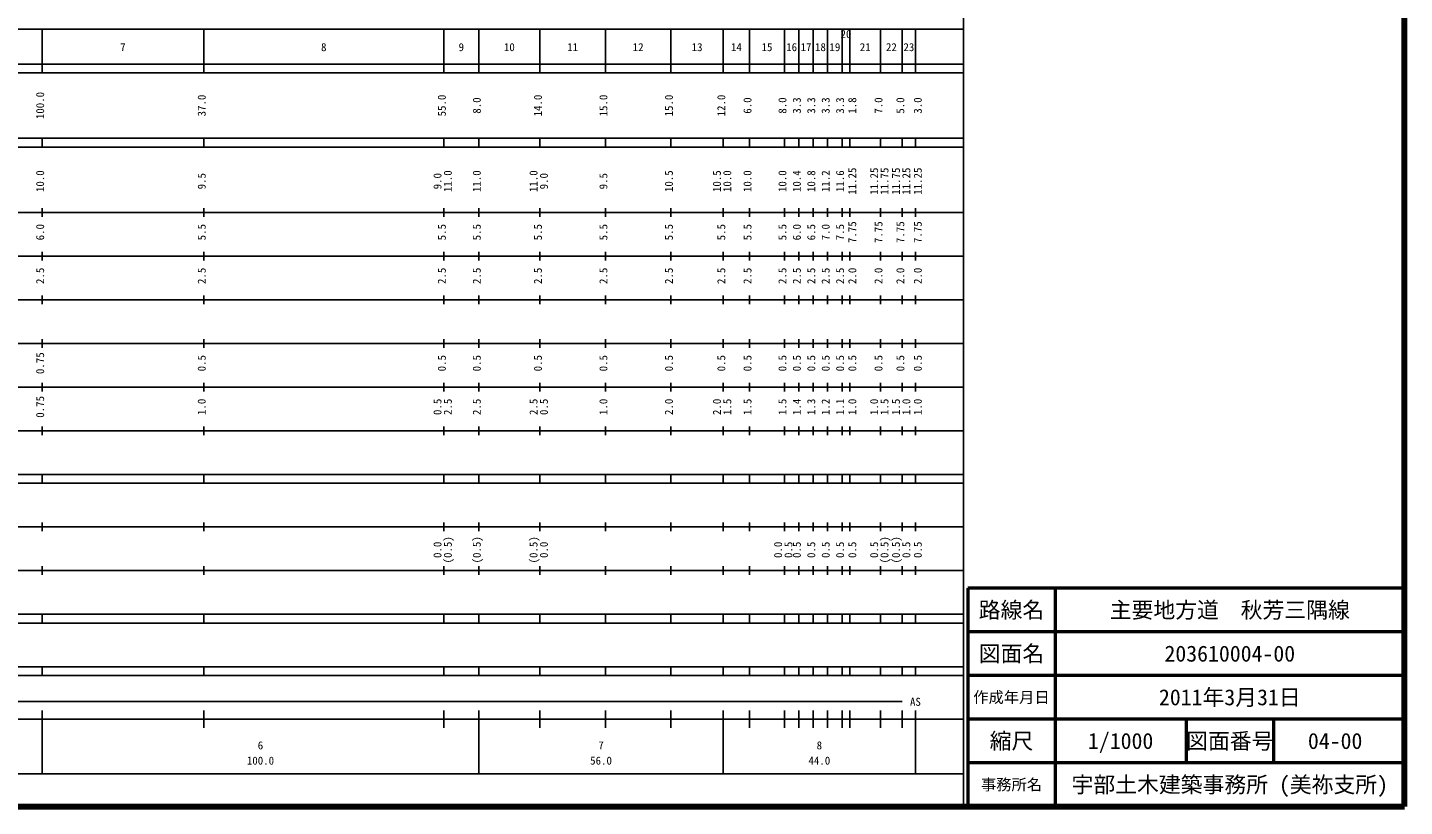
# Model space of a CAD drawing. Units: millimetres on the paper, enlarged 1000 times. Extents: x 40000 to 680000, y 20000 to 380000.
# Drawn here: x 364656 to 680000, y 20000 to 198357 of the extents above; entities that cross this region are included whole.
import ezdxf
from ezdxf.enums import TextEntityAlignment as Align

# ---------------------------------------------------------------- set-up
doc = ezdxf.new("R2010")
doc.units = ezdxf.units.MM
doc.header["$LTSCALE"] = 1000
for name, color, linetype, lineweight in [('S-TTL', 2, 'Continuous', 140), ('S-TTL-BAND', 7, 'Continuous', 25), ('S-TTL-FRAM', 2, 'Continuous', 50), ('S-TTL-LINE', 7, 'Continuous', 50), ('S-TTL-TXT', 7, 'Continuous', 13)]:
    doc.layers.add(name, color=color, linetype=linetype, lineweight=lineweight)
doc.styles.add('ＭＳ ゴシック', font='')
doc.styles.get('ＭＳ ゴシック').set_extended_font_data('MS Gothic')

msp = doc.modelspace()

# ---------------------------------------------------------------- linework, layer by layer
at = {"layer": 'S-TTL'}
for p, q in [((680000, 20000), (680000, 380000)), ((40000, 20000), (680000, 20000))]:
    msp.add_line(p, q, dxfattribs=at)
at = {"layer": 'S-TTL-BAND'}
for p, q in [((579000, 20000), (579000, 370000)), ((68000, 198000), (579000, 198000)), ((368000, 188000), (368000, 198000)), ((405000, 188000), (405000, 198000)), ((460000, 188000), (460000, 198000)), ((468000, 188000), (468000, 198000)), ((482000, 188000), (482000, 198000)), ((497000, 188000), (497000, 198000)), ((512000, 188000), (512000, 198000)), ((524000, 188000), (524000, 198000)), ((530000, 188000), (530000, 198000)), ((538000, 188000), (538000, 198000)), ((541300, 188000), (541300, 198000)), ((544600, 188000), (544600, 198000)), ((547900, 188000), (547900, 198000)), ((551200, 188000), (551200, 198000)), ((553000, 188000), (553000, 198000)), ((560000, 188000), (560000, 198000)), ((565000, 188000), (565000, 198000)), ((568000, 188000), (568000, 198000)), ((40000, 190000), (579000, 190000)), ((40000, 188000), (579000, 188000)), ((40000, 173000), (579000, 173000)), ((40000, 171000), (579000, 171000)), ((368000, 171000), (368000, 173000)), ((405000, 171000), (405000, 173000)), ((460000, 171000), (460000, 173000)), ((468000, 171000), (468000, 173000)), ((482000, 171000), (482000, 173000)), ((497000, 171000), (497000, 173000)), ((512000, 171000), (512000, 173000)), ((524000, 171000), (524000, 173000)), ((530000, 171000), (530000, 173000)), ((538000, 171000), (538000, 173000)), ((541300, 171000), (541300, 173000)), ((544600, 171000), (544600, 173000)), ((547900, 171000), (547900, 173000)), ((551200, 171000), (551200, 173000)), ((553000, 171000), (553000, 173000)), ((560000, 171000), (560000, 173000)), ((565000, 171000), (565000, 173000)), ((568000, 171000), (568000, 173000)), ((40000, 156000), (579000, 156000)), ((368000, 155000), (368000, 157000)), ((405000, 155000), (405000, 157000)), ((460000, 155000), (460000, 157000)), ((468000, 155000), (468000, 157000)), ((482000, 155000), (482000, 157000)), ((497000, 155000), (497000, 157000)), ((512000, 155000), (512000, 157000)), ((524000, 155000), (524000, 157000)), ((530000, 155000), (530000, 157000)), ((538000, 155000), (538000, 157000)), ((541300, 155000), (541300, 157000)), ((544600, 155000), (544600, 157000)), ((547900, 155000), (547900, 157000)), ((551200, 155000), (551200, 157000)), ((553000, 155000), (553000, 157000)), ((560000, 155000), (560000, 157000)), ((565000, 155000), (565000, 157000)), ((568000, 155000), (568000, 157000)), ((46000, 146000), (579000, 146000)), ((368000, 145000), (368000, 147000)), ((405000, 145000), (405000, 147000)), ((460000, 145000), (460000, 147000)), ((468000, 145000), (468000, 147000)), ((482000, 145000), (482000, 147000)), ((497000, 145000), (497000, 147000)), ((512000, 145000), (512000, 147000)), ((524000, 145000), (524000, 147000)), ((530000, 145000), (530000, 147000)), ((538000, 145000), (538000, 147000)), ((541300, 145000), (541300, 147000)), ((544600, 145000), (544600, 147000)), ((547900, 145000), (547900, 147000)), ((551200, 145000), (551200, 147000)), ((553000, 145000), (553000, 147000)), ((560000, 145000), (560000, 147000)), ((565000, 145000), (565000, 147000)), ((568000, 145000), (568000, 147000)), ((52000, 136000), (579000, 136000)), ((368000, 135000), (368000, 137000)), ((405000, 135000), (405000, 137000)), ((460000, 135000), (460000, 137000)), ((468000, 135000), (468000, 137000)), ((482000, 135000), (482000, 137000)), ((497000, 135000), (497000, 137000)), ((512000, 135000), (512000, 137000)), ((524000, 135000), (524000, 137000)), ((530000, 135000), (530000, 137000)), ((538000, 135000), (538000, 137000)), ((541300, 135000), (541300, 137000)), ((544600, 135000), (544600, 137000)), ((547900, 135000), (547900, 137000)), ((551200, 135000), (551200, 137000)), ((553000, 135000), (553000, 137000)), ((560000, 135000), (560000, 137000)), ((565000, 135000), (565000, 137000)), ((568000, 135000), (568000, 137000)), ((368000, 125000), (368000, 127000)), ((405000, 125000), (405000, 127000)), ((460000, 125000), (460000, 127000)), ((468000, 125000), (468000, 127000)), ((482000, 125000), (482000, 127000)), ((497000, 125000), (497000, 127000)), ((512000, 125000), (512000, 127000)), ((524000, 125000), (524000, 127000)), ((530000, 125000), (530000, 127000)), ((538000, 125000), (538000, 127000)), ((541300, 125000), (541300, 127000)), ((544600, 125000), (544600, 127000)), ((547900, 125000), (547900, 127000)), ((551200, 125000), (551200, 127000)), ((553000, 125000), (553000, 127000)), ((560000, 125000), (560000, 127000)), ((565000, 125000), (565000, 127000)), ((568000, 125000), (568000, 127000)), ((46000, 126000), (579000, 126000)), ((368000, 115000), (368000, 117000)), ((405000, 115000), (405000, 117000)), ((460000, 115000), (460000, 117000)), ((468000, 115000), (468000, 117000)), ((482000, 115000), (482000, 117000)), ((497000, 115000), (497000, 117000)), ((512000, 115000), (512000, 117000)), ((524000, 115000), (524000, 117000)), ((530000, 115000), (530000, 117000)), ((538000, 115000), (538000, 117000)), ((541300, 115000), (541300, 117000)), ((544600, 115000), (544600, 117000)), ((547900, 115000), (547900, 117000)), ((551200, 115000), (551200, 117000)), ((553000, 115000), (553000, 117000)), ((560000, 115000), (560000, 117000)), ((565000, 115000), (565000, 117000)), ((568000, 115000), (568000, 117000)), ((52000, 116000), (579000, 116000)), ((46000, 106000), (579000, 106000)), ((368000, 105000), (368000, 107000)), ((405000, 105000), (405000, 107000)), ((460000, 105000), (460000, 107000)), ((468000, 105000), (468000, 107000)), ((482000, 105000), (482000, 107000)), ((497000, 105000), (497000, 107000)), ((512000, 105000), (512000, 107000)), ((524000, 105000), (524000, 107000)), ((530000, 105000), (530000, 107000)), ((538000, 105000), (538000, 107000)), ((541300, 105000), (541300, 107000)), ((544600, 105000), (544600, 107000)), ((547900, 105000), (547900, 107000)), ((551200, 105000), (551200, 107000)), ((553000, 105000), (553000, 107000)), ((560000, 105000), (560000, 107000)), ((565000, 105000), (565000, 107000)), ((568000, 105000), (568000, 107000)), ((40000, 96000), (579000, 96000)), ((368000, 94000), (368000, 96000)), ((405000, 94000), (405000, 96000)), ((460000, 94000), (460000, 96000)), ((468000, 94000), (468000, 96000)), ((482000, 94000), (482000, 96000)), ((497000, 94000), (497000, 96000)), ((512000, 94000), (512000, 96000)), ((524000, 94000), (524000, 96000)), ((530000, 94000), (530000, 96000)), ((538000, 94000), (538000, 96000)), ((541300, 94000), (541300, 96000)), ((544600, 94000), (544600, 96000)), ((547900, 94000), (547900, 96000)), ((551200, 94000), (551200, 96000)), ((553000, 94000), (553000, 96000)), ((560000, 94000), (560000, 96000)), ((565000, 94000), (565000, 96000)), ((568000, 94000), (568000, 96000)), ((40000, 94000), (579000, 94000)), ((49000, 84000), (579000, 84000)), ((368000, 83000), (368000, 85000)), ((405000, 83000), (405000, 85000)), ((460000, 83000), (460000, 85000)), ((468000, 83000), (468000, 85000)), ((482000, 83000), (482000, 85000)), ((497000, 83000), (497000, 85000)), ((512000, 83000), (512000, 85000)), ((524000, 83000), (524000, 85000)), ((530000, 83000), (530000, 85000)), ((538000, 83000), (538000, 85000)), ((541300, 83000), (541300, 85000)), ((544600, 83000), (544600, 85000)), ((547900, 83000), (547900, 85000)), ((551200, 83000), (551200, 85000)), ((553000, 83000), (553000, 85000)), ((560000, 83000), (560000, 85000)), ((565000, 83000), (565000, 85000)), ((568000, 83000), (568000, 85000)), ((40000, 74000), (579000, 74000)), ((368000, 73000), (368000, 75000)), ((405000, 73000), (405000, 75000)), ((460000, 73000), (460000, 75000)), ((468000, 73000), (468000, 75000)), ((482000, 73000), (482000, 75000)), ((497000, 73000), (497000, 75000)), ((512000, 73000), (512000, 75000)), ((524000, 73000), (524000, 75000)), ((530000, 73000), (530000, 75000)), ((538000, 73000), (538000, 75000)), ((541300, 73000), (541300, 75000)), ((544600, 73000), (544600, 75000)), ((547900, 73000), (547900, 75000)), ((551200, 73000), (551200, 75000)), ((553000, 73000), (553000, 75000)), ((560000, 73000), (560000, 75000)), ((565000, 73000), (565000, 75000)), ((568000, 73000), (568000, 75000)), ((40000, 64000), (579000, 64000)), ((368000, 62000), (368000, 64000)), ((405000, 62000), (405000, 64000)), ((460000, 62000), (460000, 64000)), ((468000, 62000), (468000, 64000)), ((482000, 62000), (482000, 64000)), ((497000, 62000), (497000, 64000)), ((512000, 62000), (512000, 64000)), ((524000, 62000), (524000, 64000)), ((530000, 62000), (530000, 64000)), ((538000, 62000), (538000, 64000)), ((541300, 62000), (541300, 64000)), ((544600, 62000), (544600, 64000)), ((547900, 62000), (547900, 64000)), ((551200, 62000), (551200, 64000)), ((553000, 62000), (553000, 64000)), ((560000, 62000), (560000, 64000)), ((565000, 62000), (565000, 64000)), ((568000, 62000), (568000, 64000)), ((40000, 62000), (579000, 62000)), ((40000, 52000), (579000, 52000)), ((368000, 50000), (368000, 52000)), ((405000, 50000), (405000, 52000)), ((460000, 50000), (460000, 52000)), ((468000, 50000), (468000, 52000)), ((482000, 50000), (482000, 52000)), ((497000, 50000), (497000, 52000)), ((512000, 50000), (512000, 52000)), ((524000, 50000), (524000, 52000)), ((530000, 50000), (530000, 52000)), ((538000, 50000), (538000, 52000)), ((541300, 50000), (541300, 52000)), ((544600, 50000), (544600, 52000)), ((547900, 50000), (547900, 52000)), ((551200, 50000), (551200, 52000)), ((553000, 50000), (553000, 52000)), ((560000, 50000), (560000, 52000)), ((565000, 50000), (565000, 52000)), ((568000, 50000), (568000, 52000)), ((40000, 50000), (579000, 50000)), ((71000, 44000), (565000, 44000)), ((368000, 27500), (368000, 42000)), ((405000, 38000), (405000, 42000)), ((460000, 38000), (460000, 42000)), ((468000, 27500), (468000, 42000)), ((482000, 38000), (482000, 42000)), ((497000, 38000), (497000, 42000)), ((512000, 38000), (512000, 42000)), ((524000, 27500), (524000, 42000)), ((530000, 38000), (530000, 42000)), ((538000, 38000), (538000, 42000)), ((541300, 38000), (541300, 42000)), ((544600, 38000), (544600, 42000)), ((547900, 38000), (547900, 42000)), ((551200, 38000), (551200, 42000)), ((553000, 38000), (553000, 42000)), ((560000, 38000), (560000, 42000)), ((565000, 38000), (565000, 42000)), ((568000, 27500), (568000, 42000)), ((40000, 40000), (579000, 40000)), ((68000, 27500), (579000, 27500))]:
    msp.add_line(p, q, dxfattribs=at)
at = {"layer": 'S-TTL-FRAM'}
for p, q in [((680000, 70000), (580000, 70000)), ((580000, 70000), (580000, 20000))]:
    msp.add_line(p, q, dxfattribs=at)
at = {"layer": 'S-TTL-LINE'}
for p, q in [((600000, 70000), (600000, 20000)), ((680000, 60000), (580000, 60000)), ((680000, 50000), (580000, 50000)), ((680000, 40000), (580000, 40000)), ((630000, 40000), (630000, 30000)), ((650000, 40000), (650000, 30000)), ((680000, 30000), (580000, 30000))]:
    msp.add_line(p, q, dxfattribs=at)

# ---------------------------------------------------------------- texts
at = {"layer": 'S-TTL-BAND', "style": 'ＭＳ ゴシック'}
for s, p in [('20', (552100, 195405)), ('7', (386500, 192405)), ('8', (432500, 192405)), ('9', (464000, 192405)), ('10', (475000, 192405)), ('11', (489500, 192405)), ('12', (504500, 192405)), ('13', (518000, 192405)), ('14', (527000, 192405)), ('15', (534000, 192405)), ('16', (539650, 192405)), ('17', (542950, 192405)), ('18', (546250, 192405)), ('19', (549550, 192405)), ('21', (556500, 192405)), ('22', (562500, 192405)), ('23', (566500, 192405)), ('AS', (568000, 42500)), ('6', (418000, 32523)), ('7', (496000, 32523)), ('8', (546000, 32523)), ('100.0', (418000, 29033)), ('56.0', (496000, 29033)), ('44.0', (546000, 29033))]:
    msp.add_text(s, height=1833, dxfattribs=at).set_placement(p, align=Align.BOTTOM_CENTER)
for s, p in [('100.0', (369000, 180500)), ('37.0', (406000, 180500)), ('55.0', (461000, 180500)), ('8.0', (469000, 180500)), ('14.0', (483000, 180500)), ('15.0', (498000, 180500)), ('15.0', (513000, 180500)), ('12.0', (525000, 180500)), ('6.0', (531000, 180500)), ('8.0', (539000, 180500)), ('3.3', (542300, 180500)), ('3.3', (545600, 180500)), ('3.3', (548900, 180500)), ('3.3', (552200, 180500)), ('1.8', (555000, 180500)), ('7.0', (561000, 180500)), ('5.0', (566000, 180500)), ('3.0', (570000, 180500)), ('10.0', (369000, 163174)), ('9.5', (406000, 163174)), ('9.0', (460000, 163174)), ('11.0', (462370, 163174)), ('11.0', (469000, 163174)), ('11.0', (482000, 163174)), ('9.0', (484370, 163174)), ('9.5', (498000, 163174)), ('10.5', (513000, 163174)), ('10.5', (524000, 163174)), ('10.0', (526370, 163174)), ('10.0', (531000, 163174)), ('10.0', (539000, 163174)), ('10.4', (542300, 163174)), ('10.8', (545600, 163174)), ('11.2', (548900, 163174)), ('11.6', (552200, 163174)), ('11.25', (555000, 163174)), ('11.25', (560000, 163174)), ('11.75', (562370, 163174)), ('11.75', (565000, 163174)), ('11.25', (567370, 163174)), ('11.25', (570000, 163174)), ('6.0', (369000, 151500)), ('5.5', (406000, 151500)), ('5.5', (461000, 151500)), ('5.5', (469000, 151500)), ('5.5', (483000, 151500)), ('5.5', (498000, 151500)), ('5.5', (513000, 151500)), ('5.5', (525000, 151500)), ('5.5', (531000, 151500)), ('5.5', (539000, 151500)), ('6.0', (542300, 151500)), ('6.5', (545600, 151500)), ('7.0', (548900, 151500)), ('7.5', (552200, 151500)), ('7.75', (555000, 151500)), ('7.75', (561000, 151500)), ('7.75', (566000, 151500)), ('7.75', (570000, 151500)), ('2.5', (369000, 141500)), ('2.5', (406000, 141500)), ('2.5', (461000, 141500)), ('2.5', (469000, 141500)), ('2.5', (483000, 141500)), ('2.5', (498000, 141500)), ('2.5', (513000, 141500)), ('2.5', (525000, 141500)), ('2.5', (531000, 141500)), ('2.5', (539000, 141500)), ('2.5', (542300, 141500)), ('2.5', (545600, 141500)), ('2.5', (548900, 141500)), ('2.5', (552200, 141500)), ('2.0', (555000, 141500)), ('2.0', (561000, 141500)), ('2.0', (566000, 141500)), ('2.0', (570000, 141500)), ('0.75', (369000, 121500)), ('0.5', (406000, 121500)), ('0.5', (461000, 121500)), ('0.5', (469000, 121500)), ('0.5', (483000, 121500)), ('0.5', (498000, 121500)), ('0.5', (513000, 121500)), ('0.5', (525000, 121500)), ('0.5', (531000, 121500)), ('0.5', (539000, 121500)), ('0.5', (542300, 121500)), ('0.5', (545600, 121500)), ('0.5', (548900, 121500)), ('0.5', (552200, 121500)), ('0.5', (555000, 121500)), ('0.5', (561000, 121500)), ('0.5', (566000, 121500)), ('0.5', (570000, 121500)), ('0.75', (369000, 111500)), ('1.0', (406000, 111500)), ('0.5', (460000, 111500)), ('2.5', (462370, 111500)), ('2.5', (469000, 111500)), ('2.5', (482000, 111500)), ('0.5', (484370, 111500)), ('1.0', (498000, 111500)), ('2.0', (513000, 111500)), ('2.0', (524000, 111500)), ('1.5', (526370, 111500)), ('1.5', (531000, 111500)), ('1.5', (539000, 111500)), ('1.4', (542300, 111500)), ('1.3', (545600, 111500)), ('1.2', (548900, 111500)), ('1.1', (552200, 111500)), ('1.0', (555000, 111500)), ('1.0', (560000, 111500)), ('1.5', (562370, 111500)), ('1.5', (565000, 111500)), ('1.0', (567370, 111500)), ('1.0', (570000, 111500)), ('0.0', (460000, 78764)), ('(0.5)', (462370, 78764)), ('(0.5)', (469000, 78764)), ('(0.5)', (482000, 78764)), ('0.0', (484370, 78764)), ('0.0', (538000, 78764)), ('0.5', (540370, 78764)), ('0.5', (542300, 78764)), ('0.5', (545600, 78764)), ('0.5', (548900, 78764)), ('0.5', (552200, 78764)), ('0.5', (555000, 78764)), ('0.5', (560000, 78764)), ('(0.5)', (562370, 78764)), ('(0.5)', (565000, 78764)), ('0.5', (567370, 78764)), ('0.5', (570000, 78764))]:
    msp.add_text(s, height=1833, rotation=90, dxfattribs=at).set_placement(p, align=Align.BOTTOM_CENTER)
at = {"layer": 'S-TTL-TXT', "style": 'ＭＳ ゴシック'}
for s, height, p in [('路線名', 3666, (590000, 65000)), ('路線名', 3666, (590000, 65000)), ('主要地方道\u3000秋芳三隅線', 3666, (640000, 65000)), ('図面名', 3666, (590000, 55000)), ('図面名', 3666, (590000, 55000)), ('203610004-00', 3666, (640000, 55000)), ('2011年3月31日', 3666, (640000, 45000)), ('作成年月日', 2566, (590000, 45000)), ('作成年月日', 2566, (590000, 45000)), ('縮尺', 3666, (590000, 35000)), ('縮尺', 3666, (590000, 35000)), ('1/1000', 3666, (615000, 35000)), ('図面番号', 3666, (640000, 35000)), ('図面番号', 3666, (640000, 35000)), ('04-00', 3666, (664125, 35000)), ('事務所名', 2566, (590000, 25000)), ('事務所名', 2566, (590000, 25000)), ('宇部土木建築事務所 (美祢支所)', 3666, (640000, 25000))]:
    msp.add_text(s, height=height, dxfattribs=at).set_placement(p, align=Align.MIDDLE_CENTER)

doc.saveas('drawing.dxf')
